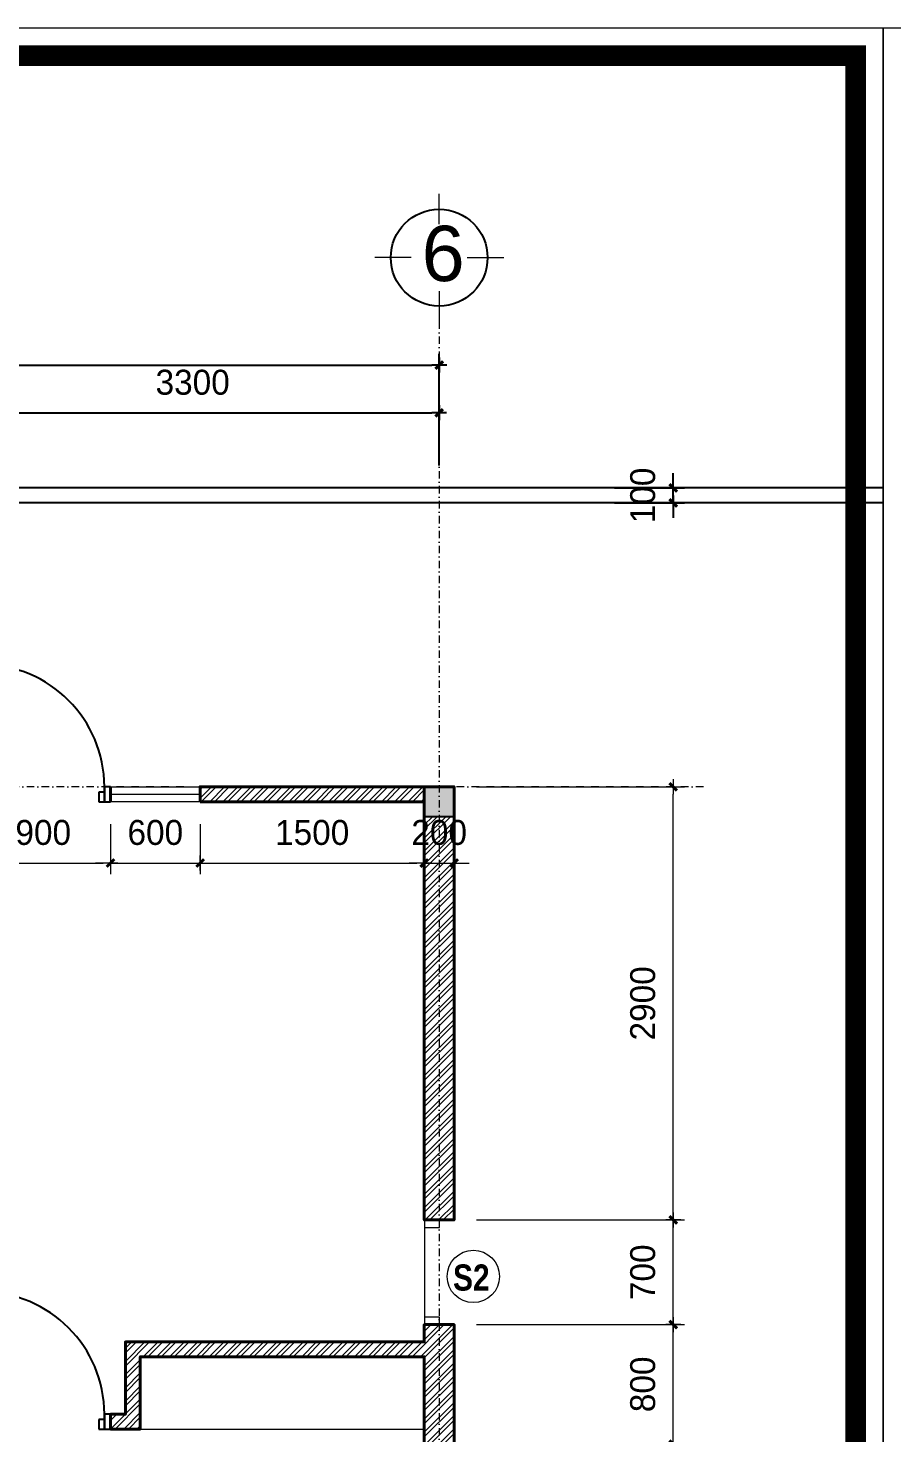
# Model space of a CAD drawing. Header units: millimetres. Extents: x 615730 to 2792744, y 139412 to 597571.
# Drawn here: x 1282591 to 1288373, y 294886 to 304290 of the extents above; entities that cross this region are included whole.
import ezdxf
from ezdxf.enums import TextEntityAlignment as Align

# ---------------------------------------------------------------- set-up
doc = ezdxf.new("R2010")
doc.units = ezdxf.units.MM
doc.header["$MEASUREMENT"] = 0
doc.header["$PDMODE"] = 34
doc.linetypes.add('DASHDOT', pattern=[1, 0.5, -0.25, 0, -0.25])
doc.layers.get('0').update_dxf_attribs({"lineweight": 5})
for name, color, linetype, lineweight in [('0.1(9)', 9, 'Continuous', 13), ('AN_0.20', 2, 'Continuous', 20), ('AN_CUA', 51, 'Continuous', 15), ('CAT', 11, 'Continuous', 40), ('HATCH', 42, 'Continuous', 5), ('NETNGOAITUONG', 1, 'Continuous', 40), ('NTHAY1', 61, 'Continuous', 25), ('thay', 7, 'Continuous', 15), ('TIM TRUC', 149, 'DASHDOT', 9), ('VLIEU', 250, 'Continuous', 9)]:
    doc.layers.add(name, color=color, linetype=linetype, lineweight=lineweight)
for name, color, linetype in [('AN_TEXT', 254, 'Continuous'), ('DOORS', 1, 'Continuous'), ('H', 252, 'Continuous'), ('NET MANH', 252, 'Continuous'), ('netthay', 3, 'Continuous'), ('SWING', 7, 'Continuous'), ('TEXT', 2, 'Continuous'), ('VL', 155, 'Continuous')]:
    doc.layers.add(name, color=color, linetype=linetype)
doc.styles.add('DDCo-B-Helve-condense', font='')
doc.styles.add('H280', font='', dxfattribs={"height": 200})
doc.styles.add('KT OZON', font='', dxfattribs={"height": 200})
doc.styles.add('VNI-AVO', font='vni-roms.shx')
doc.styles.get('DDCo-B-Helve-condense').set_extended_font_data('VNI-Helve-Condense', bold=True)
doc.styles.get('H280').set_extended_font_data('VNI-Avo')
doc.styles.get('KT OZON').set_extended_font_data('VNI-Helve')
doc.dimstyles.new('1-50b', dxfattribs={"dimtxt": 167, "dimasz": 50, "dimexe": 75, "dimexo": 150, "dimgap": 120, "dimtad": 1, "dimdec": 0, "dimzin": 12, "dimtxsty": 'VNI-AVO', "dimblk": ']', "dimcen": 0, "dimdle": 50, "dimclrd": 252, "dimclre": 252, "dimclrt": 2, "dimadec": 0, "dimazin": 0, "dimtfac": 1, "dimtdec": 0, "dimtix": 1, "dimtmove": 2, "dimatfit": 0, "dimldrblk": 'OPEN90', "dimfxl": 1, "dimlwd": -1, "dimlwe": -1, "dimarcsym": 0})
pattern_1 = [(45, (600767.42, 0), (-44.194174, 44.194174), []), (45, (600767.42, 31.25), (-44.194174, 44.194174), [])]

# ---------------------------------------------------------------- blocks, each defined once
blk = doc.blocks.new('08PDRR02')
at = {"color": 0, "linetype": 'ByBlock'}
for p, q in [((1, 0), (0, 0)), ((0, 0), (0, -1)), ((1, -1), (1, 0)), ((0, -1), (1, -1))]:
    blk.add_line(p, q, dxfattribs=at)
blk = doc.blocks.new('08PDNB02')
at = {"color": 0, "linetype": 'ByBlock'}
for p, q in [((0, -1.62), (0, 1.62)), ((0, 1.62), (0.25, 1.62)), ((0.25, -1.62), (0.25, 1.62)), ((0.25, 0.38), (1.25, 0.38)), ((1.25, -0.55), (1.25, 2.75)), ((1.25, 2.75), (1.54, 2.75)), ((1.54, 2.75), (1.69, 2.59)), ((1.69, 2.59), (1.95, -0.13)), ((0.25, -1.62), (0, -1.62)), ((1.25, -0.38), (0.25, -0.38)), ((1.95, -0.55), (1.25, -0.55)), ((1.95, -0.13), (1.95, -0.55))]:
    blk.add_line(p, q, dxfattribs=at)
blk = doc.blocks.new('*U45')
at = {"layer": 'DOORS', "color": 0, "linetype": 'Continuous', "ltscale": 200}
for p, q in [((0, 15), (0, 55)), ((900, 15), (900, 55)), ((0, -25), (0, -55)), ((900, -25), (900, -55))]:
    blk.add_line(p, q, dxfattribs=at)
at = {"layer": 'SWING', "color": 1, "linetype": 'Continuous', "ltscale": 200}
blk.add_arc((0, 55), 900, 0, 90, dxfattribs=at)
at = {"layer": 'DOORS', "color": 8, "linetype": 'Continuous', "ltscale": 200, "xscale": 25.4, "yscale": 25.4, "zscale": 25.4, "rotation": 180}
blk.add_blockref('08PDNB02', (0, 895), dxfattribs=at)
at = {"layer": 'DOORS', "color": 0, "linetype": 'Continuous', "ltscale": 200, "xscale": 900, "yscale": 39.99999999999999, "rotation": 90}
blk.add_blockref('08PDRR02', (0, 55), dxfattribs=at)
at = {"layer": 'DOORS', "color": 8, "linetype": 'Continuous', "ltscale": 200, "xscale": 25.4, "yscale": -25.4, "zscale": 25.4}
blk.add_blockref('08PDNB02', (40, 895), dxfattribs=at)
at = {"layer": 'DOORS', "color": 0, "linetype": 'Continuous', "ltscale": 200, "xscale": 45, "yscale": 110}
for p in [(-45, 55), (900, 55)]:
    blk.add_blockref('08PDRR02', p, dxfattribs=at)
at = {"layer": 'DOORS', "color": 1, "linetype": 'Continuous', "ltscale": 200, "xscale": 39.99999999999999, "yscale": 69.99999999999999}
for p in [(0, 15), (860, 15)]:
    blk.add_blockref('08PDRR02', p, dxfattribs=at)
blk = doc.blocks.new('TRUC 1')
at = {"ltscale": 50}
blk.add_circle((0, -9525), 8572, dxfattribs=at)
at = {"layer": '0.1(9)', "ltscale": 50}
for p, q in [((0, -3572), (0, 1782)), ((-4942, -9525), (-11427, -9525)), ((4942, -9525), (11427, -9525)), ((0, -15478), (0, -20832))]:
    blk.add_line(p, q, dxfattribs=at)
at = {"layer": 'TEXT', "ltscale": 50, "style": 'H280'}
blk.add_attdef('1', text='', height=10478, dxfattribs=at).set_placement((-214, -4892), align=Align.CENTER)
blk = doc.blocks.new(']')
for p, q in [((1, 0), (-1, 0)), ((0, 1), (0, -1))]:
    blk.add_line(p, q)
at = {"color": 9, "const_width": 0.4}
blk.add_lwpolyline([(-0.51, -0.51), (0.51, 0.51)], dxfattribs=at)
blk = doc.blocks.new('*D1868')
at = {"layer": 'DEFPOINTS', "color": 0, "ltscale": 10, "transparency": 16777216}
for p in [(1282042.3, 301727.5), (1285342.3, 301714.8), (1285342.3, 301565.5)]:
    blk.add_point(p, dxfattribs=at)
at = {"layer": 'VL', "color": 252, "ltscale": 10, "transparency": 16777216}
for p, q in [((1285342.3, 301715.5), (1285342.3, 301789.8)), ((1282092.3, 301714.8), (1285292.3, 301714.8)), ((1282042.3, 301577.5), (1282042.3, 301639.8))]:
    blk.add_line(p, q, dxfattribs=at)
at = {"layer": 'VL', "color": 252, "ltscale": 10, "transparency": 16777216, "xscale": 50, "yscale": 50, "zscale": 50, "rotation": 180}
blk.add_blockref(']', (1282042.3, 301714.8), dxfattribs=at)
at = {"layer": 'VL', "color": 252, "ltscale": 10, "transparency": 16777216, "xscale": 50, "yscale": 50, "zscale": 50}
blk.add_blockref(']', (1285342.3, 301714.8), dxfattribs=at)
at = {"layer": 'VL', "color": 2, "ltscale": 10, "transparency": 16777216, "insert": (1283692.3, 301918.3), "char_height": 167, "attachment_point": 5, "style": 'VNI-AVO'}
blk.add_mtext('3300', dxfattribs=at)
blk = doc.blocks.new('_Open90')
at = {"color": 0, "linetype": 'ByBlock', "lineweight": -2}
for p, q in [((0, 0), (-1, 0)), ((-0.5, 0.5), (0, 0)), ((0, 0), (-0.5, -0.5))]:
    blk.add_line(p, q, dxfattribs=at)
blk = doc.blocks.new('*D1870')
at = {"layer": 'DEFPOINTS', "color": 0, "ltscale": 10, "transparency": 16777216}
for p in [(1285343.3, 302034), (1264743, 301211.6), (1285343.3, 301211.6)]:
    blk.add_point(p, dxfattribs=at)
at = {"layer": 'VL', "color": 252, "ltscale": 10, "transparency": 16777216}
for p, q in [((1264743, 301361.6), (1264743, 302109)), ((1285343.3, 301361.6), (1285343.3, 302109)), ((1264793, 302034), (1285293.3, 302034))]:
    blk.add_line(p, q, dxfattribs=at)
at = {"layer": 'VL', "color": 252, "ltscale": 10, "transparency": 16777216, "xscale": 50, "yscale": 50, "zscale": 50, "rotation": 180}
blk.add_blockref(']', (1264743, 302034), dxfattribs=at)
at = {"layer": 'VL', "color": 252, "ltscale": 10, "transparency": 16777216, "xscale": 50, "yscale": 50, "zscale": 50}
blk.add_blockref(']', (1285343.3, 302034), dxfattribs=at)
at = {"layer": 'VL', "color": 2, "ltscale": 10, "transparency": 16777216, "insert": (1275043.2, 302237.5), "char_height": 167, "attachment_point": 5, "style": 'VNI-AVO'}
blk.add_mtext('20600', dxfattribs=at)
blk = doc.blocks.new('*D1876')
at = {"layer": 'DEFPOINTS', "color": 0, "ltscale": 10, "transparency": 16777216}
for p in [(1286365.6, 301211.6), (1286908.9, 301211.6), (1286365.6, 301111.6)]:
    blk.add_point(p, dxfattribs=at)
at = {"layer": 'VL', "color": 252, "ltscale": 10, "transparency": 16777216}
for p, q in [((1286908.9, 301261.6), (1286908.9, 301311.6)), ((1286515.6, 301211.6), (1286983.9, 301211.6)), ((1286908.9, 301111.6), (1286908.9, 301211.6)), ((1286515.6, 301111.6), (1286983.9, 301111.6)), ((1286908.9, 301061.6), (1286908.9, 301011.6))]:
    blk.add_line(p, q, dxfattribs=at)
at = {"layer": 'VL', "color": 252, "ltscale": 10, "transparency": 16777216, "xscale": 50, "yscale": 50, "zscale": 50}
for p, rotation in [((1286908.9, 301211.6), 270), ((1286908.9, 301111.6), 90)]:
    blk.add_blockref(']', p, dxfattribs=dict(at, rotation=rotation))
at = {"layer": 'VL', "color": 2, "ltscale": 10, "transparency": 16777216, "insert": (1286705.4, 301161.6), "char_height": 167, "attachment_point": 5, "rotation": 90, "style": 'VNI-AVO'}
blk.add_mtext('100', dxfattribs=at)
blk = doc.blocks.new('*D2264')
at = {"layer": 'DEFPOINTS', "color": 0, "ltscale": 10, "transparency": 16777216}
for p in [(1282242.3, 299111.3), (1283142.3, 299111.2), (1283142.3, 298701.1)]:
    blk.add_point(p, dxfattribs=at)
at = {"layer": 'VLIEU', "color": 252, "ltscale": 10, "transparency": 16777216}
for p, q in [((1282242.3, 298961.3), (1282242.3, 298626.1)), ((1283142.3, 298961.2), (1283142.3, 298626.1)), ((1282292.3, 298701.1), (1283092.3, 298701.1))]:
    blk.add_line(p, q, dxfattribs=at)
at = {"layer": 'VLIEU', "color": 252, "ltscale": 10, "transparency": 16777216, "xscale": 50, "yscale": 50, "zscale": 50, "rotation": 180}
blk.add_blockref(']', (1282242.3, 298701.1), dxfattribs=at)
at = {"layer": 'VLIEU', "color": 252, "ltscale": 10, "transparency": 16777216, "xscale": 50, "yscale": 50, "zscale": 50}
blk.add_blockref(']', (1283142.3, 298701.1), dxfattribs=at)
at = {"layer": 'VLIEU', "color": 2, "ltscale": 10, "transparency": 16777216, "insert": (1282692.3, 298904.6), "char_height": 167, "attachment_point": 5, "style": 'VNI-AVO'}
blk.add_mtext('900', dxfattribs=at)
blk = doc.blocks.new('*D2265')
at = {"layer": 'DEFPOINTS', "color": 0, "ltscale": 10, "transparency": 16777216}
for p in [(1283142.3, 299111.2), (1283742.3, 299111.3, 0.5), (1283742.3, 298701.1)]:
    blk.add_point(p, dxfattribs=at)
at = {"layer": 'VLIEU', "color": 252, "ltscale": 10, "transparency": 16777216}
for p, q in [((1283142.3, 298961.2), (1283142.3, 298626.1)), ((1283742.3, 298961.3), (1283742.3, 298626.1)), ((1283092.3, 298701.1), (1283042.3, 298701.1)), ((1283142.3, 298701.1), (1283742.3, 298701.1)), ((1283792.3, 298701.1), (1283842.3, 298701.1))]:
    blk.add_line(p, q, dxfattribs=at)
at = {"layer": 'VLIEU', "color": 252, "ltscale": 10, "transparency": 16777216, "xscale": 50, "yscale": 50, "zscale": 50}
blk.add_blockref(']', (1283142.3, 298701.1), dxfattribs=at)
at = {"layer": 'VLIEU', "color": 252, "ltscale": 10, "transparency": 16777216, "xscale": 50, "yscale": 50, "zscale": 50, "rotation": 180}
blk.add_blockref(']', (1283742.3, 298701.1), dxfattribs=at)
at = {"layer": 'VLIEU', "color": 2, "ltscale": 10, "transparency": 16777216, "insert": (1283442.3, 298904.6), "char_height": 167, "attachment_point": 5, "style": 'VNI-AVO'}
blk.add_mtext('600', dxfattribs=at)
blk = doc.blocks.new('*D2266')
at = {"layer": 'DEFPOINTS', "color": 0, "ltscale": 10, "transparency": 16777216}
for p in [(1283742.3, 299111.3, 0.5), (1285242.3, 299011.3, -0.5), (1285242.3, 298701.1)]:
    blk.add_point(p, dxfattribs=at)
at = {"layer": 'VLIEU', "color": 252, "ltscale": 10, "transparency": 16777216}
for p, q in [((1283742.3, 298961.3), (1283742.3, 298626.1)), ((1285242.3, 298861.3), (1285242.3, 298626.1)), ((1283792.3, 298701.1), (1285192.3, 298701.1))]:
    blk.add_line(p, q, dxfattribs=at)
at = {"layer": 'VLIEU', "color": 252, "ltscale": 10, "transparency": 16777216, "xscale": 50, "yscale": 50, "zscale": 50, "rotation": 180}
blk.add_blockref(']', (1283742.3, 298701.1), dxfattribs=at)
at = {"layer": 'VLIEU', "color": 252, "ltscale": 10, "transparency": 16777216, "xscale": 50, "yscale": 50, "zscale": 50}
blk.add_blockref(']', (1285242.3, 298701.1), dxfattribs=at)
at = {"layer": 'VLIEU', "color": 2, "ltscale": 10, "transparency": 16777216, "insert": (1284492.3, 298904.6), "char_height": 167, "attachment_point": 5, "style": 'VNI-AVO'}
blk.add_mtext('1500', dxfattribs=at)
blk = doc.blocks.new('*D2267')
at = {"layer": 'DEFPOINTS', "color": 0, "ltscale": 10, "transparency": 16777216}
for p in [(1285242.3, 299011.3, -0.5), (1285442.3, 299011.3, -0.5), (1285442.3, 298701.1)]:
    blk.add_point(p, dxfattribs=at)
at = {"layer": 'VLIEU', "color": 252, "ltscale": 10, "transparency": 16777216}
for p, q in [((1285242.3, 298861.3), (1285242.3, 298626.1)), ((1285442.3, 298861.3), (1285442.3, 298626.1)), ((1285192.3, 298701.1), (1285142.3, 298701.1)), ((1285242.3, 298701.1), (1285442.3, 298701.1)), ((1285492.3, 298701.1), (1285542.3, 298701.1))]:
    blk.add_line(p, q, dxfattribs=at)
at = {"layer": 'VLIEU', "color": 252, "ltscale": 10, "transparency": 16777216, "xscale": 50, "yscale": 50, "zscale": 50}
blk.add_blockref(']', (1285242.3, 298701.1), dxfattribs=at)
at = {"layer": 'VLIEU', "color": 252, "ltscale": 10, "transparency": 16777216, "xscale": 50, "yscale": 50, "zscale": 50, "rotation": 180}
blk.add_blockref(']', (1285442.3, 298701.1), dxfattribs=at)
at = {"layer": 'VLIEU', "color": 2, "ltscale": 10, "transparency": 16777216, "insert": (1285342.3, 298904.6), "char_height": 167, "attachment_point": 5, "style": 'VNI-AVO'}
blk.add_mtext('200', dxfattribs=at)
blk = doc.blocks.new('*D2249')
at = {"layer": 'DEFPOINTS', "color": 0, "ltscale": 10, "transparency": 16777216}
for p in [(1285442.3, 295611.6), (1286908.9, 295611.6), (1285442.3, 294811.2)]:
    blk.add_point(p, dxfattribs=at)
at = {"layer": 'VLIEU', "color": 252, "ltscale": 10, "transparency": 16777216}
for p, q in [((1285592.3, 295611.6), (1286983.9, 295611.6)), ((1286908.9, 294861.2), (1286908.9, 295561.6)), ((1285592.3, 294811.2), (1286983.9, 294811.2))]:
    blk.add_line(p, q, dxfattribs=at)
at = {"layer": 'VLIEU', "color": 252, "ltscale": 10, "transparency": 16777216, "xscale": 50, "yscale": 50, "zscale": 50}
for p, rotation in [((1286908.9, 295611.6), 90), ((1286908.9, 294811.2), 270)]:
    blk.add_blockref(']', p, dxfattribs=dict(at, rotation=rotation))
at = {"layer": 'VLIEU', "color": 2, "ltscale": 10, "transparency": 16777216, "insert": (1286705.4, 295211.4), "char_height": 167, "attachment_point": 5, "rotation": 90, "style": 'VNI-AVO'}
blk.add_mtext('800', dxfattribs=at)
blk = doc.blocks.new('*D2250')
at = {"layer": 'DEFPOINTS', "color": 0, "ltscale": 10, "transparency": 16777216}
for p in [(1285442.3, 296311.6), (1286908.9, 296311.6), (1285442.3, 295611.6)]:
    blk.add_point(p, dxfattribs=at)
at = {"layer": 'VLIEU', "color": 252, "ltscale": 10, "transparency": 16777216}
for p, q in [((1285592.3, 296311.6), (1286983.9, 296311.6)), ((1286908.9, 295661.6), (1286908.9, 296261.6)), ((1285592.3, 295611.6), (1286983.9, 295611.6))]:
    blk.add_line(p, q, dxfattribs=at)
at = {"layer": 'VLIEU', "color": 252, "ltscale": 10, "transparency": 16777216, "xscale": 50, "yscale": 50, "zscale": 50}
for p, rotation in [((1286908.9, 296311.6), 90), ((1286908.9, 295611.6), 270)]:
    blk.add_blockref(']', p, dxfattribs=dict(at, rotation=rotation))
at = {"layer": 'VLIEU', "color": 2, "ltscale": 10, "transparency": 16777216, "insert": (1286705.4, 295961.6), "char_height": 167, "attachment_point": 5, "rotation": 90, "style": 'VNI-AVO'}
blk.add_mtext('700', dxfattribs=at)
blk = doc.blocks.new('*D2251')
at = {"layer": 'DEFPOINTS', "color": 0, "ltscale": 10, "transparency": 16777216}
for p in [(1285442.3, 299211.3), (1286908.9, 299211.3), (1285442.3, 296311.6)]:
    blk.add_point(p, dxfattribs=at)
at = {"layer": 'VLIEU', "color": 252, "ltscale": 10, "transparency": 16777216}
for p, q in [((1285592.3, 299211.3), (1286983.9, 299211.3)), ((1286908.9, 296361.6), (1286908.9, 299161.3)), ((1285592.3, 296311.6), (1286983.9, 296311.6))]:
    blk.add_line(p, q, dxfattribs=at)
at = {"layer": 'VLIEU', "color": 252, "ltscale": 10, "transparency": 16777216, "xscale": 50, "yscale": 50, "zscale": 50}
for p, rotation in [((1286908.9, 299211.3), 90), ((1286908.9, 296311.6), 270)]:
    blk.add_blockref(']', p, dxfattribs=dict(at, rotation=rotation))
at = {"layer": 'VLIEU', "color": 2, "ltscale": 10, "transparency": 16777216, "insert": (1286705.4, 297761.5), "char_height": 167, "attachment_point": 5, "rotation": 90, "style": 'VNI-AVO'}
blk.add_mtext('2900', dxfattribs=at)

msp = doc.modelspace()

# ---------------------------------------------------------------- hatches: boundary and pattern name
at = {"layer": 'VLIEU', "ltscale": 10}
h = msp.add_hatch(dxfattribs=at)
h.set_pattern_fill('STEEL', color=256, scale=500, style=0)
h.set_pattern_definition(pattern_1)
h.paths.add_polyline_path([(1285242.3, 299211.3), (1283742.3, 299211.3), (1283742.3, 299111.3), (1285242.3, 299111.3)])
h = msp.add_hatch(dxfattribs=at)
h.set_pattern_fill('STEEL', color=256, scale=500, style=0)
h.set_pattern_definition(pattern_1)
h.paths.add_polyline_path([(1285342.3, 299011.3), (1285242.3, 299011.3), (1285242.3, 296311.6), (1285342.3, 296311.6)])
h.paths.add_polyline_path([(1285442.3, 299011.3), (1285342.3, 299011.3), (1285342.3, 296311.6), (1285344.2, 296311.6), (1285344.2, 296311.6), (1285442.3, 296311.6)])
h = msp.add_hatch(dxfattribs=at)
h.set_pattern_fill('STEEL', color=256, scale=500, style=0)
h.set_pattern_definition(pattern_1)
h.paths.add_polyline_path([(1285442.3, 295611.6), (1285242.3, 295611.6), (1285242.3, 295495.9), (1283241.9, 295495.9), (1283241.9, 295011.6), (1283142.3, 295011.6), (1283142.3, 294911.6), (1283341.9, 294911.6), (1283341.9, 295395.9), (1285242.3, 295395.9), (1285242.3, 294730.2), (1285342.3, 294730.2), (1285442.3, 294730.2), (1285442.3, 295395.9)])

# ---------------------------------------------------------------- linework, layer by layer
at = {"layer": 'AN_0.20', "color": 3}
msp.add_circle((1285571, 295934), 175, dxfattribs=at)
at = {"layer": 'AN_CUA'}
for p, q in [((1285244.2, 296261.6), (1285244.2, 295661.6)), ((1285245.2, 296261.6), (1285245.2, 295661.6))]:
    msp.add_line(p, q, dxfattribs=at)
at = {"layer": 'AN_CUA', "color": 3}
for points in [[(1285344.2, 296311.6), (1285244.2, 296311.6), (1285244.2, 296261.6), (1285344.2, 296261.6)], [(1285344.2, 295661.6), (1285244.2, 295661.6), (1285244.2, 295611.6), (1285344.2, 295611.6)]]:
    msp.add_lwpolyline(points, close=True, dxfattribs=at)
at = {"layer": 'CAT'}
msp.add_line((1283742.3, 299211.3), (1283742.3, 299111.3), dxfattribs=at)
at = {"layer": 'H', "const_width": 138.2}
msp.add_lwpolyline([(1261127.8, 285120.6), (1288130.6, 285120.6), (1288130.6, 304105.6), (1261127.8, 304105.6)], close=True, dxfattribs=at)
at = {"layer": 'HATCH'}
msp.add_line((1283341.9, 294911.6), (1285242.3, 294911.6), dxfattribs=at)
at = {"layer": 'NET MANH', "elevation": -0.5}
msp.add_lwpolyline([(1285242.3, 299211.3), (1285442.3, 299211.3), (1285442.3, 299011.3), (1285242.3, 299011.3)], close=True, dxfattribs=at)
at = {"layer": 'NET MANH'}
msp.add_solid([(1285242.3, 299011.3, -0.5), (1285442.3, 299011.3, -0.5), (1285242.3, 299211.3, -0.5), (1285442.3, 299211.3, -0.5)], dxfattribs=at)
at = {"layer": 'NETNGOAITUONG'}
msp.add_line((1285242.3, 299211.3, -0.5), (1285242.3, 299011.3, -0.5), dxfattribs=at)
for points in [[(1283142.3, 299211.3), (1283142.3, 299211.3)], [(1283142.3, 299111.3), (1283142.3, 299111.3), (1283142.3, 299211.3)], [(1283742.3, 299111.3), (1283742.3, 299211.3), (1285442.3, 299211.3), (1285442.3, 299111.3), (1285442.3, 296311.6), (1285242.3, 296311.6), (1285242.3, 299111.3), (1283742.3, 299111.3)], [(1285442.3, 295395.9), (1285442.3, 294811.2), (1285242.3, 294811.2), (1285242.3, 295395.9), (1283341.9, 295395.9), (1283341.9, 294911.6), (1283142.3, 294911.6), (1283142.3, 295011.6), (1283241.9, 295011.6), (1283241.9, 295495.9), (1285242.3, 295495.9), (1285242.3, 295611.6), (1285442.3, 295611.6), (1285442.3, 295395.9), (1285442.3, 295395.9)]]:
    msp.add_lwpolyline(points, dxfattribs=at)
at = {"layer": 'thay', "linetype": 'Continuous'}
for points in [[(1260943.4, 284936.3), (1288315, 284936.3), (1288315, 304289.9), (1260943.4, 304289.9)], [(1288315, 284936.3), (1315686.5, 284936.3), (1315686.5, 304289.9), (1288315, 304289.9)]]:
    msp.add_lwpolyline(points, close=True, dxfattribs=at)
at = {"layer": 'TIM TRUC', "ltscale": 100}
for p, q in [((1285342.3, 302326.1), (1285342.3, 287814.8)), ((1283632.4, 299211.3), (1282462.8, 299211.3, -0.5)), ((1287110.8, 299211.3, -0.6), (1283742.3, 299211.3, -0.1))]:
    msp.add_line(p, q, dxfattribs=at)
at = {"layer": 'VL', "ltscale": 10}
for p, q in [((1288315, 301211.6), (1261127.8, 301211.6)), ((1288315, 301111.6), (1261127.8, 301111.6)), ((1285242.3, 296311.6), (1285442.3, 296311.6))]:
    msp.add_line(p, q, dxfattribs=at)
at = {"layer": 'VLIEU', "ltscale": 10}
for p, q in [((1283142.3, 299211.3), (1283142.3, 299111.3)), ((1283142.3, 299161.3), (1283742.3, 299161.3))]:
    msp.add_line(p, q, dxfattribs=at)
at = {"layer": 'VLIEU', "ltscale": 10, "elevation": 0.5}
msp.add_lwpolyline([(1283142.3, 299211.3), (1283742.3, 299211.3), (1283742.3, 299111.3), (1283142.3, 299111.3)], close=True, dxfattribs=at)

# ---------------------------------------------------------------- block references
at = {"layer": 'netthay', "lineweight": -2, "ltscale": 10}
ref = msp.add_blockref('TRUC 1', (1285342.3, 302393.4), dxfattribs=dict(at, xscale=0.03778148023411632, yscale=0.03778148023411632, zscale=0.03778148023411632, rotation=180))
ref.add_attrib('1', '6', dxfattribs={"layer": 'TEXT', "color": 3, "ltscale": 50, "height": 370.2, "style": 'KT OZON'}).set_placement((1285369, 302596.4), align=Align.CENTER)
at = {"layer": 'NTHAY1', "xscale": 0.9090857494156808, "yscale": 0.9090857494156808, "zscale": 0.9090857494156808}
for p in [(1282283.2, 299161.3), (1282283.2, 294961.6)]:
    msp.add_blockref('*U45', p, dxfattribs=at)

# ---------------------------------------------------------------- texts
at = {"layer": 'AN_TEXT', "style": 'DDCo-B-Helve-condense'}
msp.add_text('S2', height=175, dxfattribs=at).set_placement((1285557.5, 295839), align=Align.CENTER)

# ---------------------------------------------------------------- dimensions: what is measured, and where the dimension line sits
at = {"layer": 'VL', "ltscale": 10}
for base, p1, p2, picture, middle in [((1285343.3, 302034), (1264743, 301211.6), (1285343.3, 301211.6), '*D1870', (1275043.2, 302237.5)), ((1285342.3, 301714.8), (1282042.3, 301727.5), (1285342.3, 301565.5), '*D1868', (1283692.3, 301918.3))]:
    dim = msp.add_linear_dim(base=base, p1=p1, p2=p2, dimstyle='1-50b', override={"dimfxl": 150, "dimarcsym": 1}, dxfattribs=at)
    dim.commit()
    dim.dimension.update_dxf_attribs({"geometry": picture, "text_midpoint": middle})
dim = msp.add_linear_dim(base=(1286908.9, 301211.6), p1=(1286365.6, 301111.6), p2=(1286365.6, 301211.6), angle=90, dimstyle='1-50b', override={"dimfxl": 150, "dimarcsym": 1}, dxfattribs=at)
dim.commit()
dim.dimension.update_dxf_attribs({"geometry": '*D1876', "text_midpoint": (1286705.4, 301161.6)})
at = {"layer": 'VLIEU', "ltscale": 10}
for base, p1, p2, picture, middle in [((1286908.9, 299211.3), (1285442.3, 296311.6), (1285442.3, 299211.3), '*D2251', (1286705.4, 297761.5)), ((1286908.9, 296311.6), (1285442.3, 295611.6), (1285442.3, 296311.6), '*D2250', (1286705.4, 295961.6)), ((1286908.9, 295611.6), (1285442.3, 294811.2), (1285442.3, 295611.6), '*D2249', (1286705.4, 295211.4))]:
    dim = msp.add_linear_dim(base=base, p1=p1, p2=p2, angle=90, dimstyle='1-50b', override={"dimfxl": 2}, dxfattribs=at)
    dim.commit()
    dim.dimension.update_dxf_attribs({"geometry": picture, "text_midpoint": middle})
for base, p1, p2, picture, middle in [((1283142.3, 298701.1), (1282242.3, 299111.3), (1283142.3, 299111.2), '*D2264', (1282692.3, 298904.6)), ((1283742.3, 298701.1), (1283142.3, 299111.2), (1283742.3, 299111.3, 0.5), '*D2265', (1283442.3, 298904.6)), ((1285242.3, 298701.1), (1283742.3, 299111.3, 0.5), (1285242.3, 299011.3, -0.5), '*D2266', (1284492.3, 298904.6)), ((1285442.3, 298701.1), (1285242.3, 299011.3, -0.5), (1285442.3, 299011.3, -0.5), '*D2267', (1285342.3, 298904.6))]:
    dim = msp.add_linear_dim(base=base, p1=p1, p2=p2, dimstyle='1-50b', override={"dimfxl": 2}, dxfattribs=at)
    dim.commit()
    dim.dimension.update_dxf_attribs({"geometry": picture, "text_midpoint": middle})

doc.saveas('drawing.dxf')
